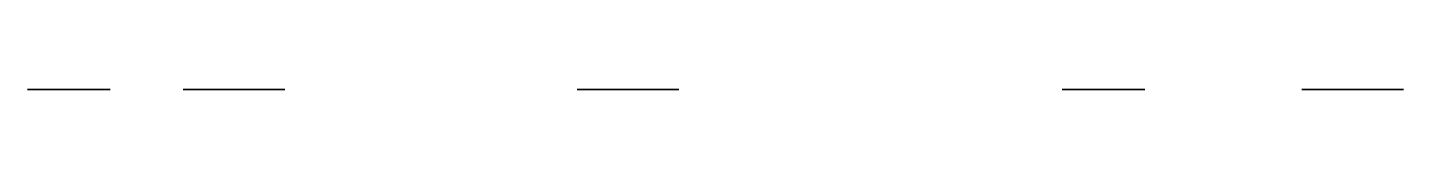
# Model space of a CAD drawing. Header units: millimetres. Extents: x 31 to 139, y 0 to 0.
import ezdxf

# ---------------------------------------------------------------- set-up
doc = ezdxf.new("R2010")
doc.units = ezdxf.units.MM
doc.header["$MEASUREMENT"] = 0

msp = doc.modelspace()

# ---------------------------------------------------------------- linework, layer by layer
at = {"extrusion": (0, -1, 0)}
for centre, radius in [((34, 14.8), 3.25), ((34, 30.44), 2.5), ((47, 29.8), 4), ((78, 29.8), 4), ((115.4, 14.8), 3.25), ((135, 29.8), 4)]:
    msp.add_circle(centre, radius, dxfattribs=at)

doc.saveas('drawing.dxf')
